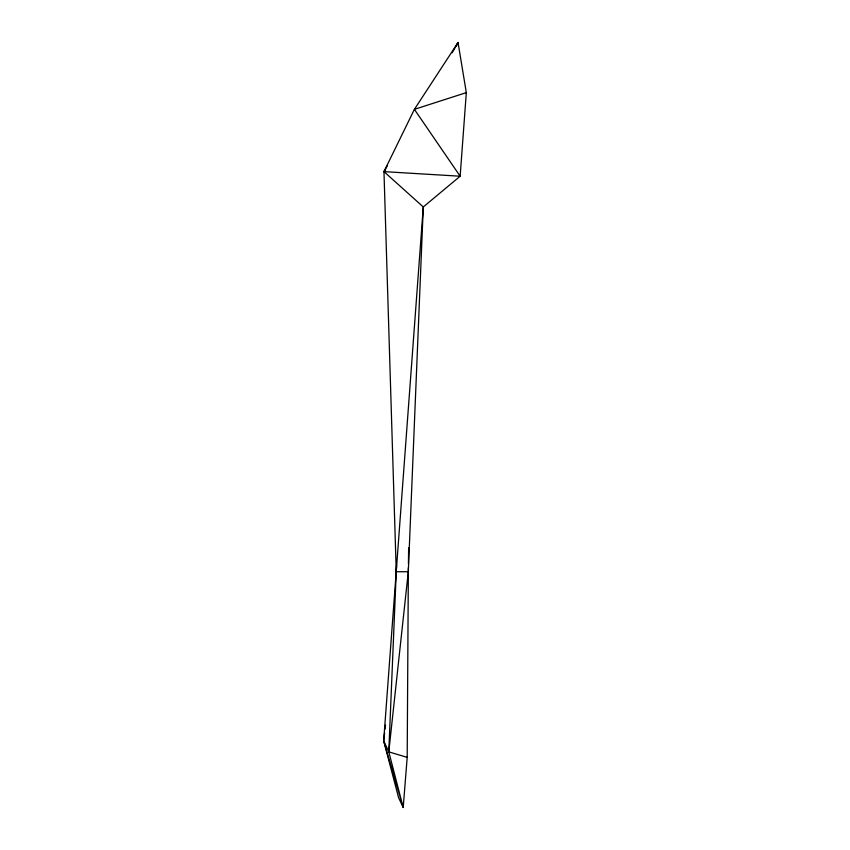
<?xml version="1.0" encoding="UTF-8"?>
<svg xmlns="http://www.w3.org/2000/svg" width="850" height="850" viewBox="0 0 850 850"><rect width="100%" height="100%" fill="white"/><g stroke="black" fill="none" stroke-linecap="round" stroke-linejoin="round"><path stroke-width="1.27" d="M387.239 165.92L383.966 171.636L423.289 206.964L408.308 571.731L396.249 571.731L383.966 171.636L414.396 109.353L458.033 42.5L466.321 92.629L460.147 176.216L423.289 206.964L383.679 740.839L398.597 797.704L403.208 807.5L407.192 757.371L408.361 567.747M408.425 563.763L408.648 547.836M384.593 732.976L383.679 740.839L403.208 807.5L388.79 751.857L396.525 565.112M407.192 757.371L388.79 751.857L408.308 571.731M385.05 729.045L385.496 725.114M456.354 46.112L458.033 42.5L452.136 52.785M385.656 169.671L383.966 171.636L460.147 176.216L414.396 109.353L466.321 92.629M383.679 740.839L388.79 751.857"/></g></svg>
